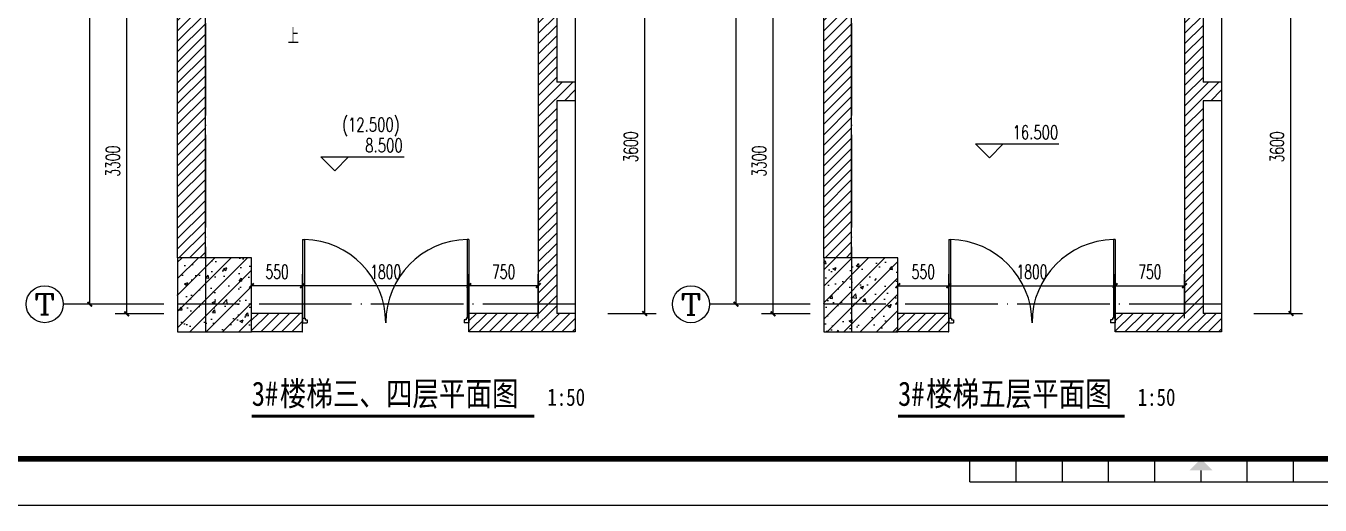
# Model space of a CAD drawing. Extents: x 307762 to 522490, y -326758 to -245675.
# Drawn here: x 427413 to 441408, y -275728 to -270547 of the extents above; entities that cross this region are included whole.
import ezdxf
from ezdxf.enums import TextEntityAlignment as Align

# ---------------------------------------------------------------- set-up
doc = ezdxf.new("R2010")
doc.units = 0
doc.header["$LTSCALE"] = 1000
doc.header["$MEASUREMENT"] = 0
doc.linetypes.add('DOTE', pattern=[2.42, 2, -0.2, 0.02, -0.2])
doc.layers.get('0').update_dxf_attribs({"linetype": 'CONTINUOUS'})
doc.layers.get('Defpoints').update_dxf_attribs({"color": 6, "linetype": 'CONTINUOUS'})
for name, color, linetype in [('A-墙线', 2, 'CONTINUOUS'), ('A-门', 167, 'CONTINUOUS'), ('AXIS', 3, 'CONTINUOUS'), ('AXIS_TEXT', 7, 'CONTINUOUS'), ('COLUMN', 2, 'CONTINUOUS'), ('DIM_ELEV', 3, 'CONTINUOUS'), ('DIM_SYMB', 3, 'CONTINUOUS'), ('DOTE', 1, 'DOTE'), ('PUB_DIM', 3, 'CONTINUOUS'), ('PUB_HATCH', 250, 'CONTINUOUS'), ('PUB_TEXT', 7, 'CONTINUOUS'), ('图框', 85, 'CONTINUOUS')]:
    doc.layers.add(name, color=color, linetype=linetype)
doc.styles.add('_TCH_AXIS', font='COMPLEX', dxfattribs={"bigfont": 'GBCBIG'})
doc.styles.add('_TCH_DIM', font='SIMPLEX', dxfattribs={"bigfont": 'GBCBIG'})
doc.styles.add('COMPLEX', font='COMPLEX')
doc.styles.add('DIM_FONT', font='SIMPLEX.shx', dxfattribs={"width": 0.65})
doc.styles.add('房间名称', font='simhei.ttf', dxfattribs={"width": 0.8})
doc.dimstyles.new('DIMN50', dxfattribs={"dimscale": 0.5, "dimtxt": 300, "dimasz": 100, "dimexe": 250, "dimexo": 300, "dimgap": 150, "dimtad": 1, "dimdec": 0, "dimzin": 0, "dimdsep": 46, "dimtxsty": 'DIM_FONT', "dimblk": 'ARCHTICK', "dimcen": 0.09, "dimclrt": 7, "dimazin": 2, "dimtfac": 1, "dimtdec": 0, "dimtix": 1, "dimtmove": 2, "dimatfit": 3, "dimfxl": 0, "dimtolj": 1, "dimtzin": 0, "dimarcsym": 0})
pattern_1 = [(45, (0, 0), (-88.388348, 88.388348), []), (50, (0, 0), (358.63009, -31.37607), [37.5, -412.5]), (355, (0, 0), (-69.37567, 376.09607), [30, -330]), (100.4514, (29.9, -2.6), (289.2547, 344.71977), [31.8701, -350.57106]), (46.1842, (0, 100), (533.62052, -82.7595), [56.25, -618.75]), (96.6356, (44.47, 93.1), (467.33135, 487.05894), [47.80514, -525.8565]), (351.1842, (0, 100), (467.331, 487.0593), [45, -495]), (21, (50, 75), (298.45353, -201.30945), [37.5, -412.5]), (326, (50, 75), (121.65767, 362.57502), [30, -330]), (71.4514, (74.87, 58.22), (420.11131, 161.26525), [31.8701, -350.57106]), (37.5, (0, 0), (6.079928, 166.446927), [0, -326, 0, -335, 0, -331.25]), (7.5, (0, 0), (131.53477, 197.205856), [0, -191, 0, -318.5, 0, -126.25]), (327.5, (-111.5, 0), (266.911218, -11.277436), [0, -125, 0, -390, 0, -517.5]), (317.5, (-161.5, 0), (291.59308, 50.05249), [0, -162.5, 0, -259, 0, -367.5])]

# ---------------------------------------------------------------- blocks, each defined once
blk = doc.blocks.new('m1800')
at = {"layer": 'A-墙线'}
for p, q in [((-900, -100), (-900, 100)), ((900, -100), (900, 100))]:
    blk.add_line(p, q, dxfattribs=at)
at = {"layer": 'A-门'}
for p, q in [((-900, 900), (-900, 0)), ((-900, 900), (-880, 900)), ((-880, 900), (-880, 50)), ((880, 900), (880, 50)), ((900, 900), (880, 900)), ((900, 900), (900, 0)), ((-900, 50), (-870, 50)), ((-900, 0), (-850, 0)), ((-870, 50), (-870, 30)), ((-870, 30), (-850, 30)), ((-850, 30), (-850, 0)), ((850, 30), (850, 0)), ((870, 30), (850, 30)), ((900, 0), (850, 0)), ((870, 50), (870, 30)), ((900, 50), (870, 50))]:
    blk.add_line(p, q, dxfattribs=at)
for centre, start, end in [((-900, 0), 0, 88.7267), ((900, 0), 91.2733, 180)]:
    blk.add_arc(centre, 900, start, end, dxfattribs=at)
blk = doc.blocks.new('TJAD_TK_A1')
at = {"layer": '图框'}
for p, q in [((870.88, 361.45), (870.88, 366.45)), ((880.88, 361.45), (880.88, 366.45)), ((890.88, 361.45), (890.88, 366.45)), ((900.88, 361.45), (900.88, 366.45)), ((910.88, 361.45), (910.88, 366.45)), ((930.88, 361.45), (930.88, 366.45)), ((940.88, 361.45), (940.88, 366.45)), ((870.88, 361.45), (970.88, 361.45)), ((500.38, 356.45), (1341.38, 356.45))]:
    blk.add_line(p, q, dxfattribs=at)
at = {"layer": '图框', "const_width": 1.2}
blk.add_lwpolyline([(1331.38, 940.45), (525.38, 940.45), (525.38, 366.45), (1331.38, 366.45)], close=True, dxfattribs=at)
at = {"layer": '图框', "const_width": 0.3}
blk.add_lwpolyline([(920.88, 363.95), (920.88, 361.45)], dxfattribs=at)
at = {"layer": '图框'}
blk.add_solid([(918.38, 363.95), (923.38, 363.95), (920.88, 366.45)], dxfattribs=at)
blk = doc.blocks.new('_ArchTick')
at = {"color": 0, "linetype": 'ByBlock', "const_width": 0.4}
blk.add_lwpolyline([(-0.5, -0.5), (0.5, 0.5)], dxfattribs=at)
blk = doc.blocks.new('*D256')
at = {"layer": 'Defpoints', "color": 0}
for p in [(437392, -273356), (436842, -273856), (437392, -273856)]:
    blk.add_point(p, dxfattribs=at)
at = {"layer": 'PUB_DIM', "color": 0, "lineweight": -2}
for p, q in [((436842, -273706), (436842, -273231)), ((437392, -273706), (437392, -273231)), ((436842, -273356), (437392, -273356))]:
    blk.add_line(p, q, dxfattribs=at)
at = {"layer": 'PUB_DIM', "color": 0, "lineweight": -2, "xscale": 50, "yscale": 50, "zscale": 50, "rotation": 180}
blk.add_blockref('_ArchTick', (436842, -273356), dxfattribs=at)
at = {"layer": 'PUB_DIM', "color": 0, "lineweight": -2, "xscale": 50, "yscale": 50, "zscale": 50}
blk.add_blockref('_ArchTick', (437392, -273356), dxfattribs=at)
at = {"layer": 'PUB_DIM', "color": 7, "insert": (437117, -273206), "char_height": 150, "attachment_point": 5, "style": 'DIM_FONT'}
blk.add_mtext('\\A1;550', dxfattribs=at)
blk = doc.blocks.new('*D257')
at = {"layer": 'Defpoints', "color": 0}
for p in [(439192, -273356), (437392, -273856), (439192, -273856)]:
    blk.add_point(p, dxfattribs=at)
at = {"layer": 'PUB_DIM', "color": 0, "lineweight": -2}
for p, q in [((437392, -273706), (437392, -273231)), ((439192, -273706), (439192, -273231)), ((437392, -273356), (439192, -273356))]:
    blk.add_line(p, q, dxfattribs=at)
at = {"layer": 'PUB_DIM', "color": 0, "lineweight": -2, "xscale": 50, "yscale": 50, "zscale": 50, "rotation": 180}
blk.add_blockref('_ArchTick', (437392, -273356), dxfattribs=at)
at = {"layer": 'PUB_DIM', "color": 0, "lineweight": -2, "xscale": 50, "yscale": 50, "zscale": 50}
blk.add_blockref('_ArchTick', (439192, -273356), dxfattribs=at)
at = {"layer": 'PUB_DIM', "color": 7, "insert": (438292, -273206), "char_height": 150, "attachment_point": 5, "style": 'DIM_FONT'}
blk.add_mtext('\\A1;1800', dxfattribs=at)
blk = doc.blocks.new('*D258')
at = {"layer": 'Defpoints', "color": 0}
for p in [(439942, -273356), (439192, -273856), (439942, -273856)]:
    blk.add_point(p, dxfattribs=at)
at = {"layer": 'PUB_DIM', "color": 0, "lineweight": -2}
for p, q in [((439192, -273706), (439192, -273231)), ((439942, -273706), (439942, -273231)), ((439192, -273356), (439942, -273356))]:
    blk.add_line(p, q, dxfattribs=at)
at = {"layer": 'PUB_DIM', "color": 0, "lineweight": -2, "xscale": 50, "yscale": 50, "zscale": 50, "rotation": 180}
blk.add_blockref('_ArchTick', (439192, -273356), dxfattribs=at)
at = {"layer": 'PUB_DIM', "color": 0, "lineweight": -2, "xscale": 50, "yscale": 50, "zscale": 50}
blk.add_blockref('_ArchTick', (439942, -273356), dxfattribs=at)
at = {"layer": 'PUB_DIM', "color": 7, "insert": (439567, -273206), "char_height": 150, "attachment_point": 5, "style": 'DIM_FONT'}
blk.add_mtext('\\A1;750', dxfattribs=at)
blk = doc.blocks.new('*D259')
at = {"layer": 'Defpoints', "color": 0}
for p in [(430404, -273355), (429854, -273856), (430404, -273856)]:
    blk.add_point(p, dxfattribs=at)
at = {"layer": 'PUB_DIM', "color": 0, "lineweight": -2}
for p, q in [((429854, -273706), (429854, -273230)), ((430404, -273706), (430404, -273230)), ((429854, -273355), (430404, -273355))]:
    blk.add_line(p, q, dxfattribs=at)
at = {"layer": 'PUB_DIM', "color": 0, "lineweight": -2, "xscale": 50, "yscale": 50, "zscale": 50, "rotation": 180}
blk.add_blockref('_ArchTick', (429854, -273355), dxfattribs=at)
at = {"layer": 'PUB_DIM', "color": 0, "lineweight": -2, "xscale": 50, "yscale": 50, "zscale": 50}
blk.add_blockref('_ArchTick', (430404, -273355), dxfattribs=at)
at = {"layer": 'PUB_DIM', "color": 7, "insert": (430129, -273205), "char_height": 150, "attachment_point": 5, "style": 'DIM_FONT'}
blk.add_mtext('\\A1;550', dxfattribs=at)
blk = doc.blocks.new('*D260')
at = {"layer": 'Defpoints', "color": 0}
for p in [(432204, -273355), (430404, -273856), (432204, -273856)]:
    blk.add_point(p, dxfattribs=at)
at = {"layer": 'PUB_DIM', "color": 0, "lineweight": -2}
for p, q in [((430404, -273706), (430404, -273230)), ((432204, -273706), (432204, -273230)), ((430404, -273355), (432204, -273355))]:
    blk.add_line(p, q, dxfattribs=at)
at = {"layer": 'PUB_DIM', "color": 0, "lineweight": -2, "xscale": 50, "yscale": 50, "zscale": 50, "rotation": 180}
blk.add_blockref('_ArchTick', (430404, -273355), dxfattribs=at)
at = {"layer": 'PUB_DIM', "color": 0, "lineweight": -2, "xscale": 50, "yscale": 50, "zscale": 50}
blk.add_blockref('_ArchTick', (432204, -273355), dxfattribs=at)
at = {"layer": 'PUB_DIM', "color": 7, "insert": (431304, -273205), "char_height": 150, "attachment_point": 5, "style": 'DIM_FONT'}
blk.add_mtext('\\A1;1800', dxfattribs=at)
blk = doc.blocks.new('*D261')
at = {"layer": 'Defpoints', "color": 0}
for p in [(432954, -273355), (432204, -273856), (432954, -273856)]:
    blk.add_point(p, dxfattribs=at)
at = {"layer": 'PUB_DIM', "color": 0, "lineweight": -2}
for p, q in [((432204, -273706), (432204, -273230)), ((432954, -273706), (432954, -273230)), ((432204, -273355), (432954, -273355))]:
    blk.add_line(p, q, dxfattribs=at)
at = {"layer": 'PUB_DIM', "color": 0, "lineweight": -2, "xscale": 50, "yscale": 50, "zscale": 50, "rotation": 180}
blk.add_blockref('_ArchTick', (432204, -273355), dxfattribs=at)
at = {"layer": 'PUB_DIM', "color": 0, "lineweight": -2, "xscale": 50, "yscale": 50, "zscale": 50}
blk.add_blockref('_ArchTick', (432954, -273355), dxfattribs=at)
at = {"layer": 'PUB_DIM', "color": 7, "insert": (432579, -273205), "char_height": 150, "attachment_point": 5, "style": 'DIM_FONT'}
blk.add_mtext('\\A1;750', dxfattribs=at)
blk = doc.blocks.new('*D695')
at = {"layer": 'AXIS', "color": 0, "lineweight": -2}
for p, q in [((440692, -270056), (441217, -270056)), ((441092, -273656), (441092, -270056)), ((440692, -273656), (441217, -273656))]:
    blk.add_line(p, q, dxfattribs=at)
at = {"layer": 'Defpoints', "color": 0}
for p in [(440542, -270056), (441092, -270056), (440542, -273656)]:
    blk.add_point(p, dxfattribs=at)
at = {"layer": 'AXIS', "color": 0, "lineweight": -2, "xscale": 50, "yscale": 50, "zscale": 50}
for p, rotation in [((441092, -270056), 90), ((441092, -273656), 270)]:
    blk.add_blockref('_ArchTick', p, dxfattribs=dict(at, rotation=rotation))
at = {"layer": 'AXIS', "color": 7, "insert": (440942, -271856), "char_height": 150, "attachment_point": 5, "rotation": 90, "style": 'DIM_FONT'}
blk.add_mtext('\\A1;3600', dxfattribs=at)
blk = doc.blocks.new('*D699')
at = {"layer": 'AXIS', "color": 0, "lineweight": -2}
for p, q in [((435892, -270360), (435367, -270360)), ((435492, -273660), (435492, -270360)), ((435892, -273660), (435367, -273660))]:
    blk.add_line(p, q, dxfattribs=at)
at = {"layer": 'Defpoints', "color": 0}
for p in [(435492, -270360), (436042, -270360), (436042, -273660)]:
    blk.add_point(p, dxfattribs=at)
at = {"layer": 'AXIS', "color": 0, "lineweight": -2, "xscale": 50, "yscale": 50, "zscale": 50}
for p, rotation in [((435492, -270360), 90), ((435492, -273660), 270)]:
    blk.add_blockref('_ArchTick', p, dxfattribs=dict(at, rotation=rotation))
at = {"layer": 'AXIS', "color": 7, "insert": (435342, -272010), "char_height": 150, "attachment_point": 5, "rotation": 90, "style": 'DIM_FONT'}
blk.add_mtext('\\A1;3300', dxfattribs=at)
blk = doc.blocks.new('*D708')
at = {"layer": 'AXIS', "color": 0, "lineweight": -2}
for p, q in [((435892, -263556), (434967, -263556)), ((435092, -273556), (435092, -263556)), ((435892, -273556), (434967, -273556))]:
    blk.add_line(p, q, dxfattribs=at)
at = {"layer": 'Defpoints', "color": 0}
for p in [(435092, -263556), (436042, -263556), (436042, -273556)]:
    blk.add_point(p, dxfattribs=at)
at = {"layer": 'AXIS', "color": 0, "lineweight": -2, "xscale": 50, "yscale": 50, "zscale": 50}
for p, rotation in [((435092, -263556), 90), ((435092, -273556), 270)]:
    blk.add_blockref('_ArchTick', p, dxfattribs=dict(at, rotation=rotation))
at = {"layer": 'AXIS', "color": 7, "insert": (434942, -268556), "char_height": 150, "attachment_point": 5, "rotation": 90, "style": 'DIM_FONT'}
blk.add_mtext('\\A1;10000', dxfattribs=at)
blk = doc.blocks.new('*D709')
at = {"layer": 'AXIS', "color": 0, "lineweight": -2}
for p, q in [((433704, -270056), (434229, -270056)), ((434104, -273656), (434104, -270056)), ((433704, -273656), (434229, -273656))]:
    blk.add_line(p, q, dxfattribs=at)
at = {"layer": 'Defpoints', "color": 0}
for p in [(433554, -270056), (434104, -270056), (433554, -273656)]:
    blk.add_point(p, dxfattribs=at)
at = {"layer": 'AXIS', "color": 0, "lineweight": -2, "xscale": 50, "yscale": 50, "zscale": 50}
for p, rotation in [((434104, -270056), 90), ((434104, -273656), 270)]:
    blk.add_blockref('_ArchTick', p, dxfattribs=dict(at, rotation=rotation))
at = {"layer": 'AXIS', "color": 7, "insert": (433954, -271856), "char_height": 150, "attachment_point": 5, "rotation": 90, "style": 'DIM_FONT'}
blk.add_mtext('\\A1;3600', dxfattribs=at)
blk = doc.blocks.new('*D718')
at = {"layer": 'AXIS', "color": 0, "lineweight": -2}
for p, q in [((428904, -270360), (428379, -270360)), ((428504, -273660), (428504, -270360)), ((428904, -273660), (428379, -273660))]:
    blk.add_line(p, q, dxfattribs=at)
at = {"layer": 'Defpoints', "color": 0}
for p in [(428504, -270360), (429054, -270360), (429054, -273660)]:
    blk.add_point(p, dxfattribs=at)
at = {"layer": 'AXIS', "color": 0, "lineweight": -2, "xscale": 50, "yscale": 50, "zscale": 50}
for p, rotation in [((428504, -270360), 90), ((428504, -273660), 270)]:
    blk.add_blockref('_ArchTick', p, dxfattribs=dict(at, rotation=rotation))
at = {"layer": 'AXIS', "color": 7, "insert": (428354, -272010), "char_height": 150, "attachment_point": 5, "rotation": 90, "style": 'DIM_FONT'}
blk.add_mtext('\\A1;3300', dxfattribs=at)
blk = doc.blocks.new('*D722')
at = {"layer": 'AXIS', "color": 0, "lineweight": -2}
for p, q in [((428904, -263556), (427979, -263556)), ((428104, -273556), (428104, -263556)), ((428904, -273556), (427979, -273556))]:
    blk.add_line(p, q, dxfattribs=at)
at = {"layer": 'Defpoints', "color": 0}
for p in [(428104, -263556), (429054, -263556), (429054, -273556)]:
    blk.add_point(p, dxfattribs=at)
at = {"layer": 'AXIS', "color": 0, "lineweight": -2, "xscale": 50, "yscale": 50, "zscale": 50}
for p, rotation in [((428104, -263556), 90), ((428104, -273556), 270)]:
    blk.add_blockref('_ArchTick', p, dxfattribs=dict(at, rotation=rotation))
at = {"layer": 'AXIS', "color": 7, "insert": (427954, -268556), "char_height": 150, "attachment_point": 5, "rotation": 90, "style": 'DIM_FONT'}
blk.add_mtext('\\A1;10000', dxfattribs=at)
blk = doc.blocks.new('_AXISO')
blk.add_circle((0, 0), 0.5)
at = {"layer": 'AXIS_TEXT', "style": 'COMPLEX', "width": 1.041667}
blk.add_attdef('A', text='', height=0.56, dxfattribs=at).set_placement((-0.25, -0.28), (0.25, -0.28), align=Align.FIT)

msp = doc.modelspace()

# ---------------------------------------------------------------- hatches: boundary and pattern name
at = {"layer": 'PUB_HATCH'}
h = msp.add_hatch(dxfattribs=at)
h.set_pattern_fill('ANSI31', color=256, scale=50, style=0)
h.set_pattern_definition([(45, (429053.92, -273855.945), (-56.1266, 56.1266), [])])
h.paths.add_polyline_path([(430303.9, -263405.9), (430253.9, -263405.9), (430253.9, -263355.9), (430053.9, -263355.9), (430053.9, -263305.9), (430003.9, -263305.9), (430003.9, -263255.9), (429853.9, -263255.9), (429853.9, -263655.9), (430303.9, -263655.9)])
h.paths.add_polyline_path([(432953.9, -263255.9), (432603.9, -263255.9), (432603.9, -263305.9), (432553.9, -263305.9), (432553.9, -263355.9), (432353.9, -263355.9), (432353.9, -263405.9), (432303.9, -263405.9), (432303.9, -263655.9), (432953.9, -263655.9)])
h.paths.add_polyline_path([(429353.9, -264055.9), (429053.9, -264055.9), (429053.9, -273055.9), (429353.9, -273055.9)])
h.paths.add_polyline_path([(433153.9, -265255.9), (433353.9, -265255.9), (433353.9, -265055.9), (433153.9, -265055.9), (433153.9, -264055.9), (432953.9, -264055.9), (432953.9, -273655.9), (432203.9, -273655.9), (432203.9, -273855.9), (433353.9, -273855.9), (433353.9, -273655.9), (433153.9, -273655.9), (433153.9, -271355.9), (433353.9, -271355.9), (433353.9, -271155.9), (433153.9, -271155.9), (433153.9, -269055.9), (433353.9, -269055.9), (433353.9, -268855.9), (433153.9, -268855.9), (433153.9, -267055.9), (433353.9, -267055.9), (433353.9, -266855.9), (433153.9, -266855.9)])
h.paths.add_polyline_path([(430403.9, -273655.9), (429853.9, -273655.9), (429853.9, -273855.9), (430403.9, -273855.9)])
h = msp.add_hatch(dxfattribs=at)
h.set_pattern_fill('ANSI31', color=256, scale=50, style=0)
h.set_pattern_definition([(45, (436042.2, -273856.23), (-56.1266, 56.1266), [])])
h.paths.add_polyline_path([(436342.2, -264056.2), (436042.2, -264056.2), (436042.2, -273056.2), (436342.2, -273056.2)])
h.paths.add_polyline_path([(440142.2, -265256.2), (440342.2, -265256.2), (440342.2, -265056.2), (440142.2, -265056.2), (440142.2, -264056.2), (439942.2, -264056.2), (439942.2, -273656.2), (439192.2, -273656.2), (439192.2, -273856.2), (440342.2, -273856.2), (440342.2, -273656.2), (440142.2, -273656.2), (440142.2, -271356.2), (440342.2, -271356.2), (440342.2, -271156.2), (440142.2, -271156.2), (440142.2, -269056.2), (440342.2, -269056.2), (440342.2, -268856.2), (440142.2, -268856.2), (440142.2, -267056.2), (440342.2, -267056.2), (440342.2, -266856.2), (440142.2, -266856.2)])
h.paths.add_polyline_path([(439942.2, -263256.2), (439592.2, -263256.2), (439592.2, -263306.2), (439542.2, -263306.2), (439542.2, -263356.2), (439342.2, -263356.2), (439342.2, -263406.2), (439292.2, -263406.2), (439292.2, -263656.2), (439942.2, -263656.2)])
h.paths.add_polyline_path([(437292.2, -263406.2), (437242.2, -263406.2), (437242.2, -263356.2), (437042.2, -263356.2), (437042.2, -263306.2), (436992.2, -263306.2), (436992.2, -263256.2), (436842.2, -263256.2), (436842.2, -263656.2), (437292.2, -263656.2)])
h.paths.add_polyline_path([(437392.2, -273656.2), (436842.2, -273656.2), (436842.2, -273856.2), (437392.2, -273856.2)])
h = msp.add_hatch(dxfattribs=at)
h.set_pattern_fill('钢筋混凝土', color=256, scale=50, style=0)
h.set_pattern_definition(pattern_1)
h.paths.add_polyline_path([(429853.9, -273055.9), (429053.9, -273055.9), (429053.9, -273855.9), (429853.9, -273855.9)])
h = msp.add_hatch(dxfattribs=at)
h.set_pattern_fill('钢筋混凝土', color=256, scale=50, style=0)
h.set_pattern_definition(pattern_1)
h.paths.add_polyline_path([(436842.2, -273056.2), (436042.2, -273056.2), (436042.2, -273856.2), (436842.2, -273856.2)])

# ---------------------------------------------------------------- linework, layer by layer
at = {"layer": 'A-墙线'}
for p, q in [((432953.9, -263855.9), (432953.9, -273655.9)), ((429053.9, -273055.9), (429053.9, -263955.9)), ((429353.9, -273055.9), (429353.9, -264055.9)), ((436042.2, -273056.2), (436042.2, -263956.2)), ((436342.2, -273056.2), (436342.2, -264056.2)), ((439942.2, -264056.2), (439942.2, -273656.2)), ((433153.9, -269055.9), (433153.9, -271155.9)), ((440142.2, -269056.2), (440142.2, -271156.2)), ((433353.9, -271155.9), (433153.9, -271155.9)), ((440342.2, -271156.2), (440142.2, -271156.2)), ((433153.9, -271355.9), (433153.9, -273655.9)), ((433353.9, -271355.9), (433153.9, -271355.9)), ((440142.2, -271356.2), (440142.2, -273656.2)), ((440342.2, -271356.2), (440142.2, -271356.2)), ((430403.9, -273655.9), (429853.9, -273655.9)), ((432953.9, -273655.9), (432203.9, -273655.9)), ((433353.9, -273655.9), (433153.9, -273655.9)), ((437392.2, -273656.2), (436842.2, -273656.2)), ((439942.2, -273656.2), (439192.2, -273656.2)), ((440342.2, -273656.2), (440142.2, -273656.2)), ((430403.9, -273855.9), (429853.9, -273855.9)), ((433353.9, -273855.9), (432203.9, -273855.9)), ((437392.2, -273856.2), (436842.2, -273856.2)), ((440342.2, -273856.2), (439192.2, -273856.2))]:
    msp.add_line(p, q, dxfattribs=at)
at = {"layer": 'AXIS'}
for p, q in [((428503.9, -273555.9), (427816.4, -273555.9)), ((435492.2, -273556.2), (434804.7, -273556.2))]:
    msp.add_line(p, q, dxfattribs=at)
at = {"layer": 'COLUMN'}
for p, q in [((429853.9, -273055.9), (429053.9, -273055.9)), ((429053.9, -273055.9), (429053.9, -273855.9)), ((429853.9, -273855.9), (429853.9, -273055.9)), ((436842.2, -273056.2), (436042.2, -273056.2)), ((436042.2, -273056.2), (436042.2, -273856.2)), ((436842.2, -273856.2), (436842.2, -273056.2)), ((429053.9, -273855.9), (429853.9, -273855.9)), ((436042.2, -273856.2), (436842.2, -273856.2))]:
    msp.add_line(p, q, dxfattribs=at)
at = {"layer": 'DIM_ELEV'}
for p, q in [((437831.7, -271973), (437681.7, -271823)), ((437681.7, -271823), (438581.7, -271823)), ((437831.7, -271973), (437981.7, -271823)), ((430752.6, -272113.9), (430602.6, -271963.9)), ((430602.6, -271963.9), (431502.6, -271963.9)), ((430752.6, -272113.9), (430902.6, -271963.9))]:
    msp.add_line(p, q, dxfattribs=at)
at = {"layer": 'DIM_SYMB'}
for points in [[(433353.9, -265055.9), (433353.9, -269399.7), (433458.9, -269437.9), (433248.9, -269474.9), (433353.9, -269512.2), (433353.9, -273855.9)], [(440342.2, -265056.2), (440342.2, -269400), (440447.2, -269438.2), (440237.2, -269475.2), (440342.2, -269512.5), (440342.2, -273856.2)]]:
    msp.add_lwpolyline(points, dxfattribs=at)
at = {"layer": 'DIM_SYMB', "const_width": 35}
for points in [[(429855.6, -274766.1), (432911.1, -274766.1)], [(436843.9, -274766.4), (439294.5, -274766.4)]]:
    msp.add_lwpolyline(points, dxfattribs=at)
at = {"layer": 'DOTE', "ltscale": 0.5}
for p, q in [((429353.9, -263255.9), (429353.9, -273855.9)), ((433353.9, -263255.9), (433353.9, -273855.9)), ((436342.2, -263256.2), (436342.2, -273856.2)), ((440342.2, -263256.2), (440342.2, -273856.2)), ((433353.9, -273555.9), (429053.9, -273555.9)), ((440342.2, -273556.2), (436042.2, -273556.2))]:
    msp.add_line(p, q, dxfattribs=at)

# ---------------------------------------------------------------- block references
at = {"layer": 'A-门'}
for p in [(431303.9, -273755.9), (438292.2, -273756.2)]:
    msp.add_blockref('m1800', p, dxfattribs=at)
at = {"layer": 'AXIS'}
ref = msp.add_blockref('_AXISO', (427616.4, -273555.9), dxfattribs=dict(at, xscale=400, yscale=400, zscale=400))
ref.add_attrib('A', 'T', dxfattribs={"layer": 'AXIS_TEXT', "height": 226.3, "style": '_TCH_AXIS', "width": 1.4}).set_placement((427503.3, -273669.1), (427729.6, -273669.1), align=Align.FIT)
ref = msp.add_blockref('_AXISO', (434604.7, -273556.2), dxfattribs=dict(at, xscale=400, yscale=400, zscale=400))
ref.add_attrib('A', 'T', dxfattribs={"layer": 'AXIS_TEXT', "height": 226.3, "style": '_TCH_AXIS', "width": 1.4}).set_placement((434491.6, -273669.4), (434717.8, -273669.4), align=Align.FIT)
at = {"layer": '图框', "xscale": 50, "yscale": 50, "zscale": 50}
msp.add_blockref('TJAD_TK_A1', (394076.5, -293550.7), dxfattribs=at)

# ---------------------------------------------------------------- texts
at = {"layer": 'PUB_TEXT', "style": '_TCH_DIM'}
msp.add_text('上', height=168.8, dxfattribs=at).set_placement((430244.3, -270740.9))
at = {"layer": 'PUB_TEXT'}
for s, height, style, width, p in [('(12.500)', 148.75, '_TCH_DIM', 0.705882, (430832.6, -271688.9)), ('16.500', 148.75, '_TCH_DIM', 0.705882, (438081.7, -271773)), ('8.500', 148.75, '_TCH_DIM', 0.705882, (431082.6, -271913.9)), ('3#', 262.87, '房间名称', 0.8, (429855.6, -274654.8)), ('楼梯三、四层平面图', 262.87, '房间名称', 0.8, (430158.1, -274654.8)), ('3#', 262.87, '房间名称', 0.8, (436843.9, -274655.1)), ('楼梯五层平面图', 262.87, '房间名称', 0.8, (437146.4, -274655.1)), ('1:50', 187.76, '房间名称', 0.8, (433051.1, -274654.8)), ('1:50', 187.76, '房间名称', 0.8, (439434.5, -274655.1))]:
    msp.add_text(s, height=height, dxfattribs=dict(at, style=style, width=width)).set_placement(p)

# ---------------------------------------------------------------- dimensions: what is measured, and where the dimension line sits
at = {"layer": 'AXIS'}
for p1, p2, distance, picture, middle in [((429053.9, -273555.9), (429053.9, -263555.9), 950, '*D722', (427953.9, -268555.9)), ((436042.2, -273556.2), (436042.2, -263556.2), 950, '*D708', (434942.2, -268556.2)), ((433553.9, -273655.9), (433553.9, -270055.9), -550, '*D709', (433953.9, -271855.9)), ((440542.2, -273656.2), (440542.2, -270056.2), -550, '*D695', (440942.2, -271856.2)), ((429053.9, -273659.7), (429053.9, -270359.7), 550, '*D718', (428353.9, -272009.7)), ((436042.2, -273660), (436042.2, -270360), 550, '*D699', (435342.2, -272010))]:
    dim = msp.add_aligned_dim(p1=p1, p2=p2, distance=distance, dimstyle='DIMN50', dxfattribs=at)
    dim.commit()
    dim.dimension.update_dxf_attribs({"geometry": picture, "text_midpoint": middle})
at = {"layer": 'PUB_DIM'}
for p1, p2, picture, middle in [((429853.9, -273855.9), (430403.9, -273855.9), '*D259', (430128.9, -273205.4)), ((430403.9, -273855.9), (432203.9, -273855.9), '*D260', (431303.9, -273205.4)), ((432203.9, -273855.9), (432953.9, -273855.9), '*D261', (432578.9, -273205.4)), ((436842.2, -273856.2), (437392.2, -273856.2), '*D256', (437117.2, -273205.7)), ((437392.2, -273856.2), (439192.2, -273856.2), '*D257', (438292.2, -273205.7)), ((439192.2, -273856.2), (439942.2, -273856.2), '*D258', (439567.2, -273205.7))]:
    dim = msp.add_aligned_dim(p1=p1, p2=p2, distance=500.5, dimstyle='DIMN50', dxfattribs=at)
    dim.commit()
    dim.dimension.update_dxf_attribs({"geometry": picture, "text_midpoint": middle})

doc.saveas('drawing.dxf')
